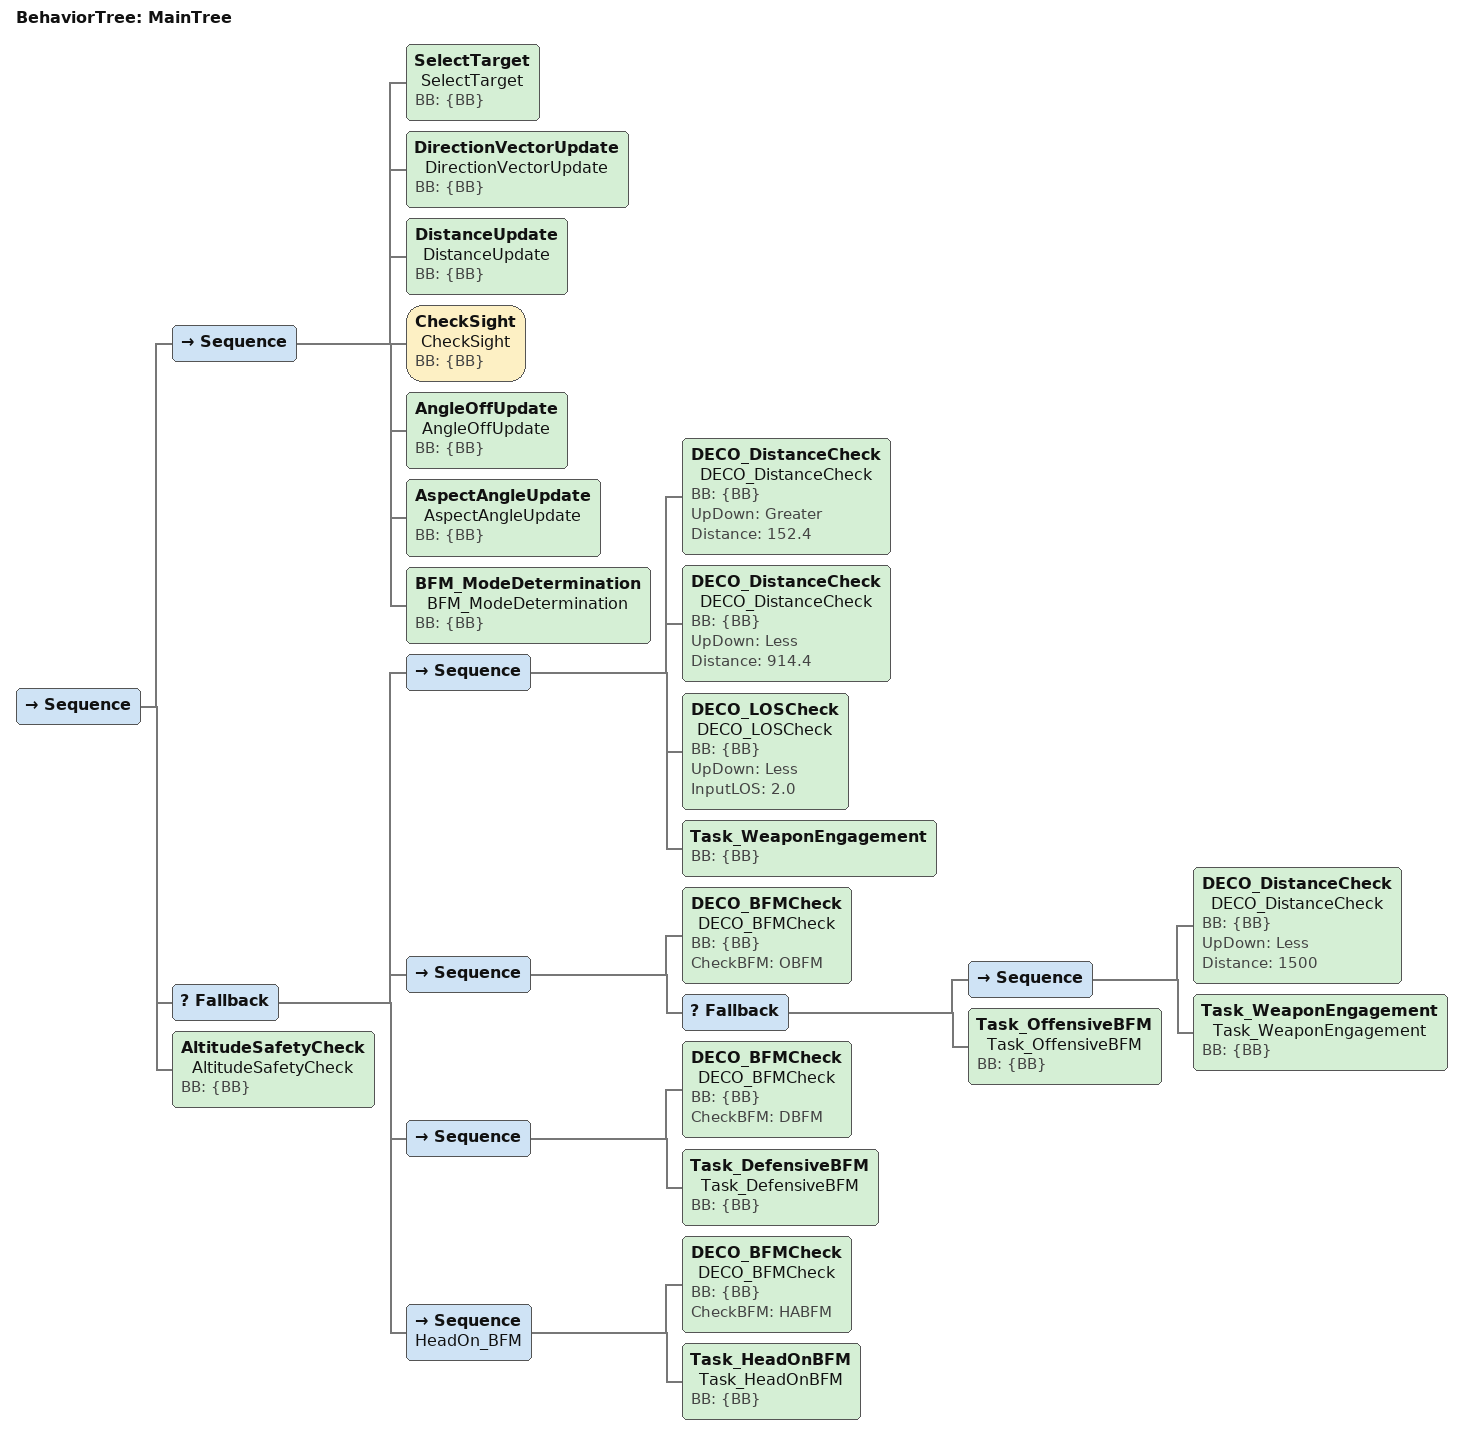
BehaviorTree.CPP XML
<root main_tree_to_execute = "MainTree">
    <BehaviorTree ID="MainTree">
        <!-- 메인 시퀀스 -->
        <Sequence>
            <!-- 상황 업데이트 -->
            <Sequence>
                <SelectTarget name="SelectTarget" BB="{BB}"/>
                <DirectionVectorUpdate name="DirectionVectorUpdate" BB="{BB}"/>
                <DistanceUpdate name="DistanceUpdate" BB="{BB}"/>
                <CheckSight name="CheckSight" BB="{BB}"/>
                <AngleOffUpdate name="AngleOffUpdate" BB="{BB}"/>
                <AspectAngleUpdate name="AspectAngleUpdate" BB="{BB}"/>
                <BFM_ModeDetermination name="BFM_ModeDetermination" BB="{BB}" />
            </Sequence>

            <!-- BFM 모드별 행동 선택 -->
            <Fallback>

                <!-- WEZ 내 무기 교전 -->
                <Sequence>
                    <DECO_DistanceCheck name="DECO_DistanceCheck" BB="{BB}" UpDown="Greater" Distance="152.4" />
                    <DECO_DistanceCheck name="DECO_DistanceCheck" BB="{BB}" UpDown="Less" Distance="914.4" />
                    <DECO_LOSCheck name="DECO_LOSCheck" BB="{BB}" UpDown="Less" InputLOS="2.0" />
                    <Task_WeaponEngagement BB="{BB}" />
                </Sequence>

                <!-- 공격 BFM -->
                <Sequence>
                    <DECO_BFMCheck name="DECO_BFMCheck" BB="{BB}" CheckBFM="OBFM" />
                    <Fallback>
                        <Sequence>
                            <DECO_DistanceCheck name="DECO_DistanceCheck" BB="{BB}" UpDown="Less" Distance="1500" />
                            <Task_WeaponEngagement name="Task_WeaponEngagement" BB="{BB}" />
                        </Sequence>
                        <Task_OffensiveBFM name="Task_OffensiveBFM" BB="{BB}" />
                    </Fallback>
                </Sequence>

                <!-- 방어 BFM -->
                <Sequence>
                    <DECO_BFMCheck name="DECO_BFMCheck" BB="{BB}" CheckBFM="DBFM" />
                    <Task_DefensiveBFM name="Task_DefensiveBFM" BB="{BB}" />
                </Sequence>

                <!-- 정면 BFM -->
                <Sequence name="HeadOn_BFM">
                    <DECO_BFMCheck name="DECO_BFMCheck" BB="{BB}" CheckBFM="HABFM" />
                    <Task_HeadOnBFM name="Task_HeadOnBFM" BB="{BB}" />
                </Sequence>

            </Fallback>

            <AltitudeSafetyCheck name="AltitudeSafetyCheck" BB="{BB}" />
        </Sequence>
    </BehaviorTree>
</root>
